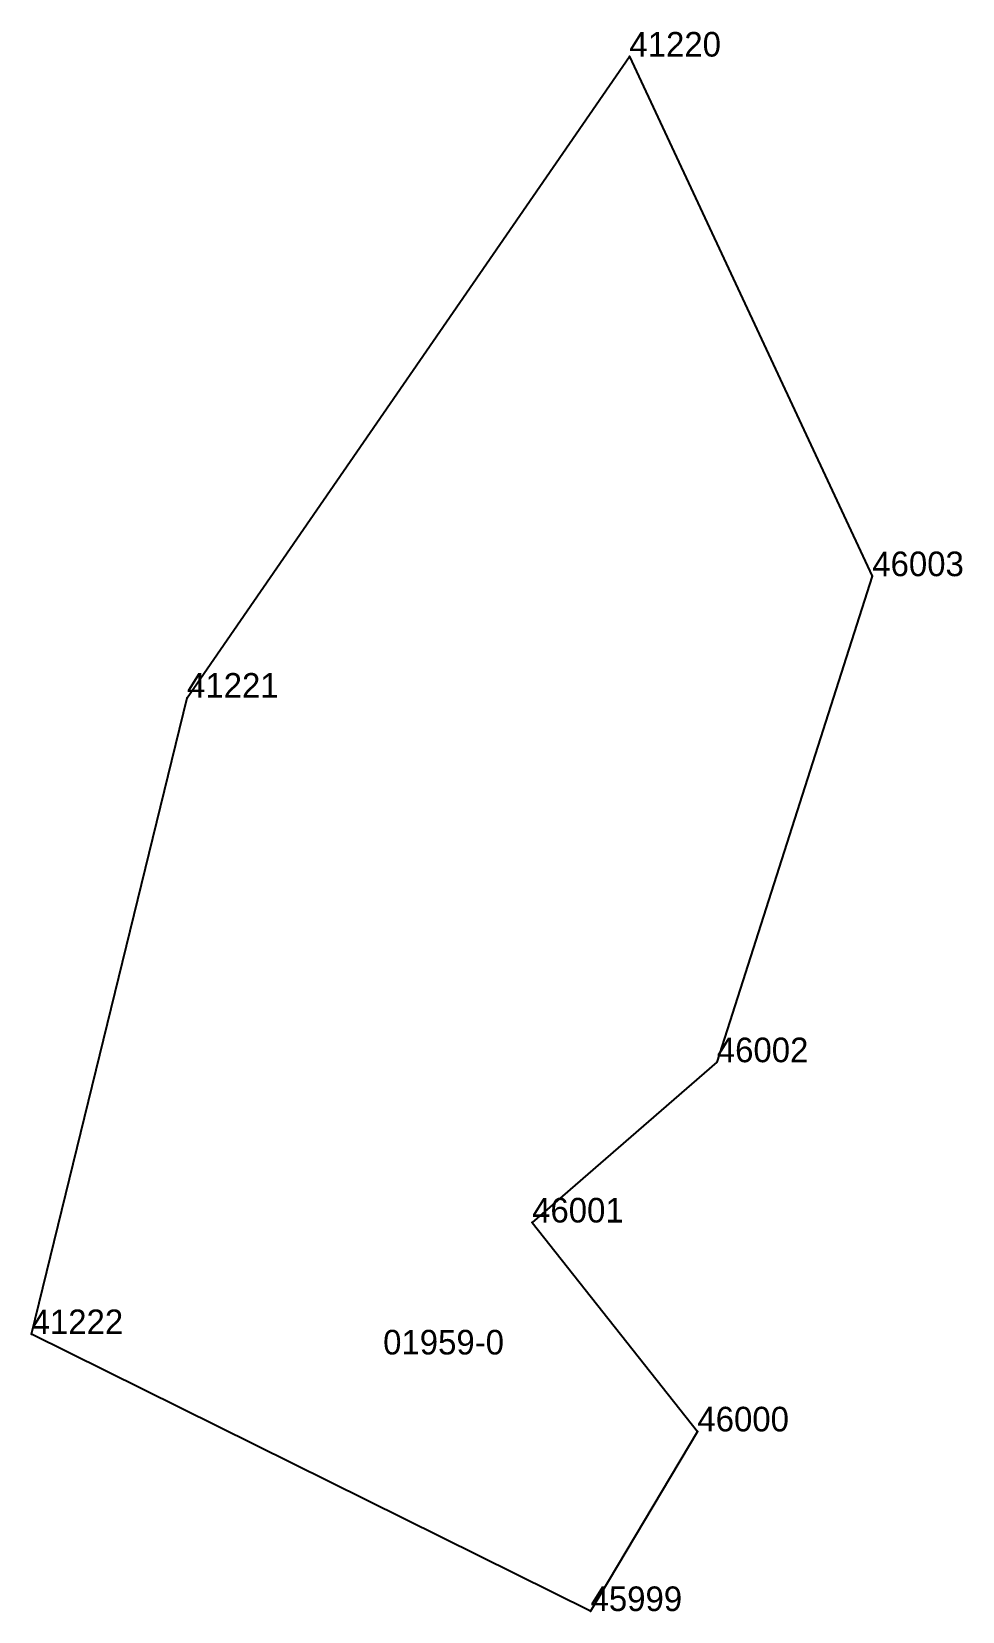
# Model space of a CAD drawing. Extents: x 7509593.3 to 7509623.5, y 4689305 to 4689356.3.
import ezdxf

# ---------------------------------------------------------------- set-up
doc = ezdxf.new("R2010")
doc.units = 0

msp = doc.modelspace()

# ---------------------------------------------------------------- linework, layer by layer
at = {"layer": 'Parcela Baze'}
msp.add_lwpolyline([(7509598.362, 4689334.652), (7509612.732, 4689355.491), (7509620.622, 4689338.601), (7509615.572, 4689322.802), (7509609.572, 4689317.592), (7509614.941, 4689310.802), (7509611.471, 4689304.962), (7509593.312, 4689313.963), (7509598.362, 4689334.652)], dxfattribs=at)
at = {"layer": 'Pikat'}
for p in [(7509612.732, 4689355.491), (7509620.622, 4689338.601), (7509598.362, 4689334.652), (7509615.572, 4689322.802), (7509609.572, 4689317.592), (7509593.312, 4689313.963), (7509614.941, 4689310.802), (7509611.471, 4689304.962)]:
    msp.add_point(p, dxfattribs=at)

# ---------------------------------------------------------------- texts
at = {"layer": 'Nr e Pikave Gjeodezike te Parceles Baze'}
for s, p in [('41220', (7509612.732, 4689355.491)), ('46003', (7509620.622, 4689338.601)), ('41221', (7509598.362, 4689334.652)), ('46002', (7509615.572, 4689322.802)), ('46001', (7509609.572, 4689317.592)), ('41222', (7509593.312, 4689313.963)), ('46000', (7509614.941, 4689310.802)), ('45999', (7509611.471, 4689304.962))]:
    msp.add_text(s, height=0.8, dxfattribs=at).set_placement(p)
at = {"layer": 'Nr Parceles Baze'}
msp.add_text('01959-0', height=0.8, dxfattribs=at).set_placement((7509604.732, 4689313.302))

doc.saveas('drawing.dxf')
